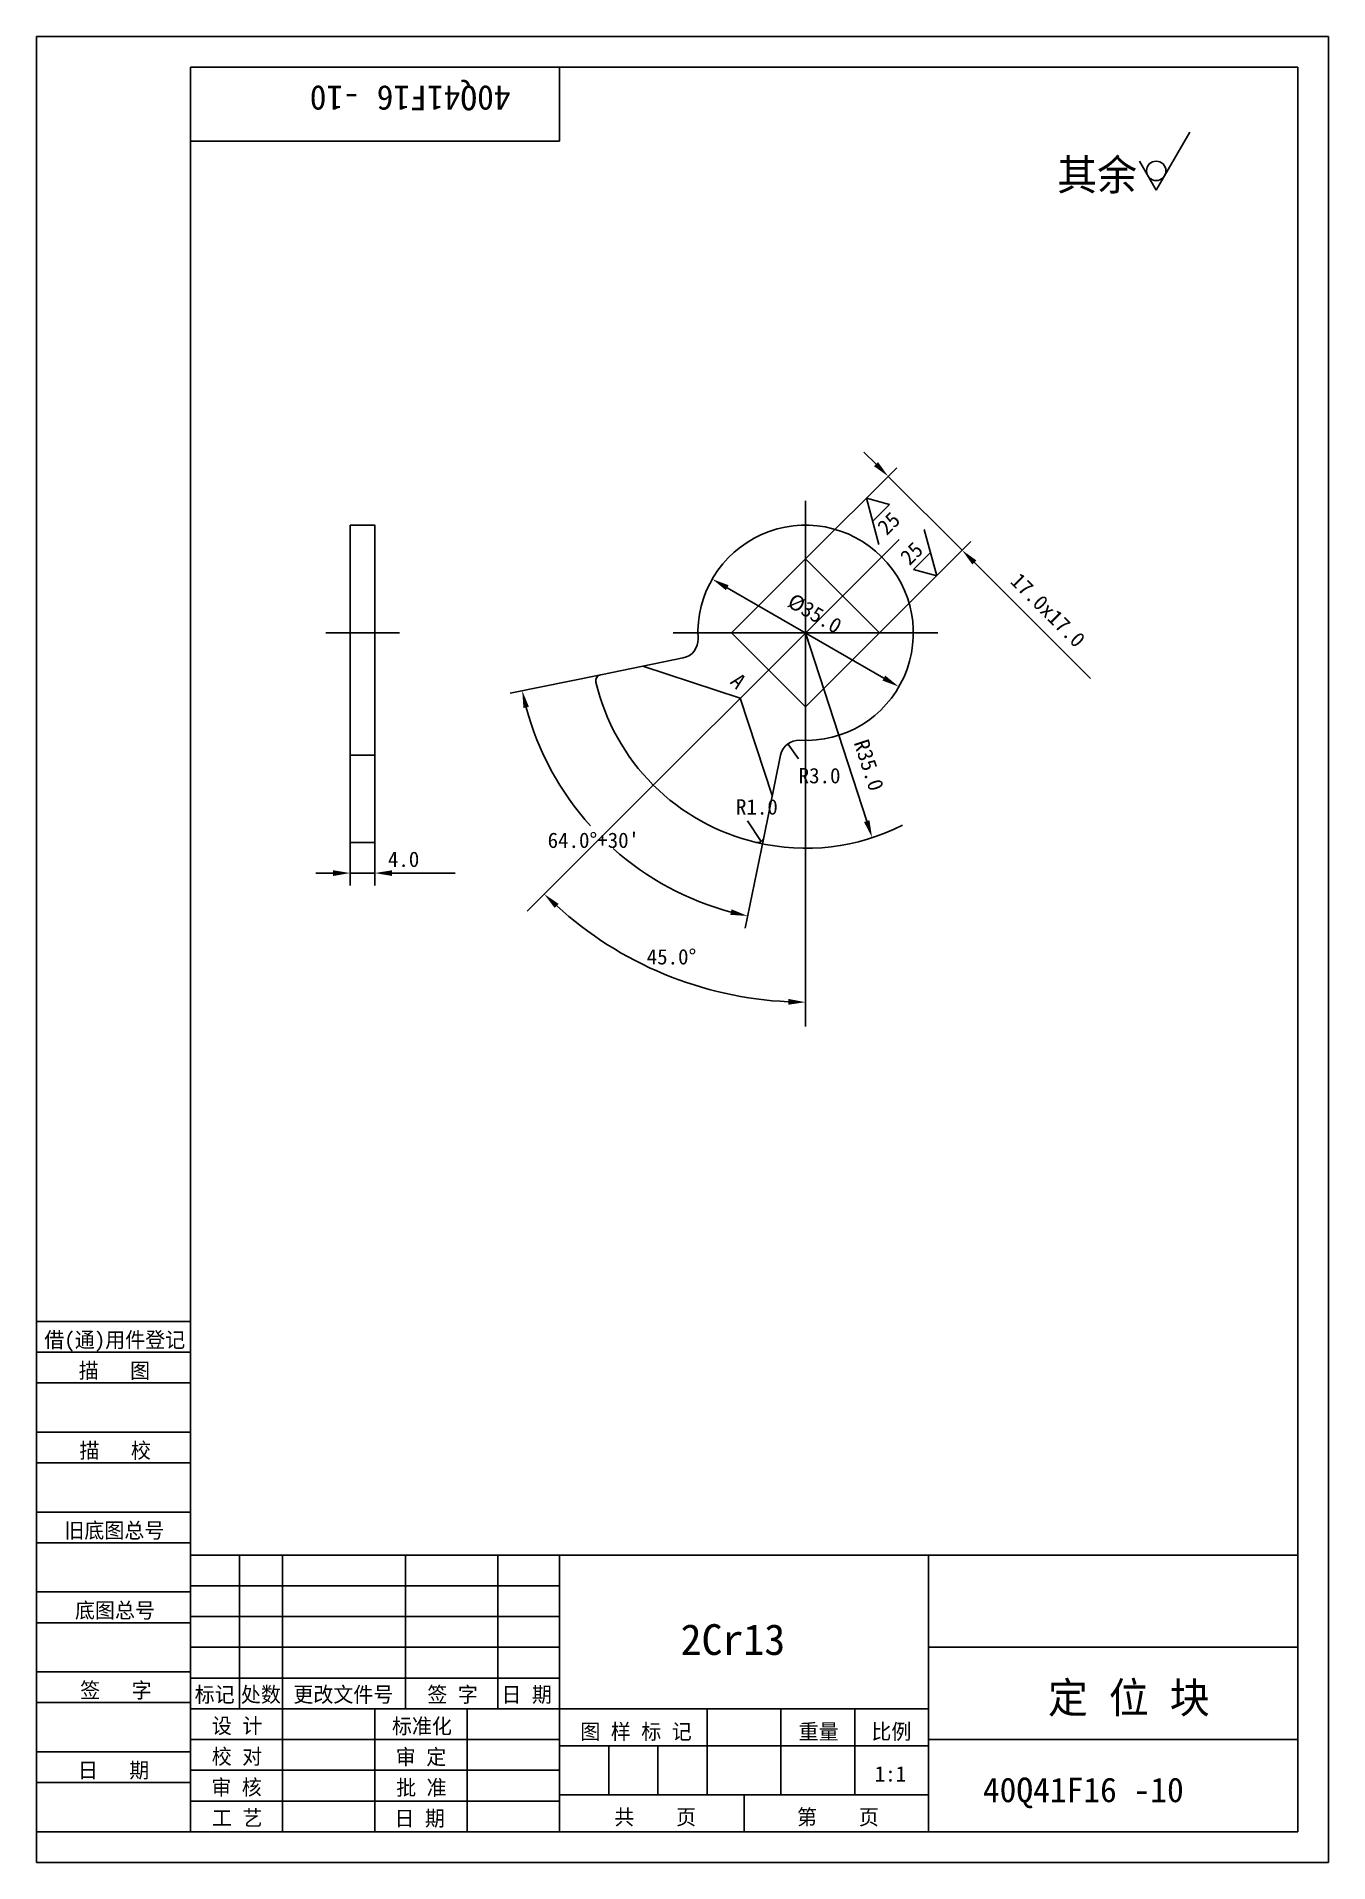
# Model space of a CAD drawing. Header units: metres. Extents: x 0 to 210, y 0 to 297.
import ezdxf

# ---------------------------------------------------------------- set-up
doc = ezdxf.new("R2010")
doc.units = ezdxf.units.M
for name, color, linetype in [('C', 6, 'Continuous'), ('D', 1, 'Continuous'), ('FL', 5, 'Continuous'), ('T', 7, 'Continuous'), ('TL', 4, 'Continuous')]:
    doc.layers.add(name, color=color, linetype=linetype)

# ---------------------------------------------------------------- blocks, each defined once
blk = doc.blocks.new('TUKUN4')
at = {"layer": 'FL'}
for p, q in [((0, 297), (0, 0)), ((210, 297), (0, 297)), ((210, 0), (210, 297)), ((0, 78), (25, 78)), ((0, 70), (25, 70)), ((0, 65), (25, 65)), ((0, 57), (25, 57)), ((0, 52), (25, 52)), ((33, 25), (33, 50)), ((40, 5), (40, 50)), ((60, 25), (60, 50)), ((75, 25), (75, 50)), ((25, 45), (85, 45)), ((0, 44), (25, 44)), ((0, 39), (25, 39)), ((25, 40), (85, 40)), ((25, 35), (85, 35)), ((0, 31), (25, 31)), ((25, 30), (85, 30)), ((0, 26), (25, 26)), ((70, 5), (70, 25)), ((0, 18), (25, 18)), ((25, 20), (85, 20)), ((25, 15), (85, 15)), ((0, 13), (25, 13)), ((25, 10), (85, 10)), ((0, 0), (210, 0))]:
    blk.add_line(p, q, dxfattribs=at)
at = {"layer": 'TL'}
for p, q in [((25, 5), (25, 292)), ((205, 292), (25, 292)), ((85, 292), (85, 280)), ((205, 5), (205, 292)), ((85, 280), (25, 280)), ((0, 88), (25, 88)), ((0, 83), (25, 83)), ((205, 50), (25, 50)), ((85, 5), (85, 50)), ((145, 5), (145, 50)), ((205, 35), (145, 35)), ((145, 25), (25, 25)), ((55, 5), (55, 25)), ((109, 11), (109, 25)), ((121, 11), (121, 25)), ((133, 11), (133, 25)), ((85, 19), (145, 19)), ((93, 11), (93, 19)), ((101, 11), (101, 19)), ((205, 20), (145, 20)), ((145, 11), (85, 11)), ((115, 5), (115, 11)), ((0, 5), (205, 5))]:
    blk.add_line(p, q, dxfattribs=at)
at = {"layer": 'T'}
for s, p in [('借(通)用件登记', (1.26, 83.76)), ('描   图', (6.86, 78.76)), ('描   校', (6.98, 65.76)), ('旧底图总号', (4.52, 52.76)), ('底图总号', (6.25, 39.76)), ('签   字', (7.1, 26.76)), ('标记', (25.71, 26.07)), ('处数', (33.22, 26.07)), ('更改文件号', (41.75, 26.07)), ('签 字', (63.53, 26.07)), ('日 期', (75.57, 26.07)), ('设 计', (28.5, 20.99)), ('标准化', (57.77, 20.93)), ('图 样 标 记', (88.4, 20.04)), ('重量', (123.88, 20.04)), ('比例', (135.7, 20.04)), ('校 对', (28.48, 15.99)), ('审 定', (58.39, 15.93)), ('日   期', (6.72, 13.76)), ('审 核', (28.41, 10.99)), ('批 准', (58.46, 10.93)), ('共    页', (93.91, 6.13)), ('第    页', (123.62, 6.13)), ('工 艺', (28.52, 5.99)), ('日 期', (58.18, 5.93))]:
    blk.add_text(s, height=2.5, dxfattribs=at).set_placement(p)

msp = doc.modelspace()

# ---------------------------------------------------------------- linework, layer by layer
at = {"layer": 'C'}
for points in [[(125, 221.5), (125, 136)], [(140.2, 215.2), (79.75, 154.75)], [(47, 200), (59, 200)], [(103.5, 200), (146.5, 200)]]:
    msp.add_lwpolyline(points, dxfattribs=at)
at = {"layer": 'D'}
for p, q in [((187.46, 281.46), (182, 272)), ((182, 272), (179.27, 276.73)), ((136.46, 227.44), (134.48, 229.42)), ((125, 212.02), (139.85, 226.87)), ((138.44, 225.46), (150.46, 213.44)), ((136.91, 214.37), (134.89, 221.91)), ((134.89, 221.91), (138.66, 220.9)), ((138.66, 220.9), (135.9, 218.14)), ((144.3, 216.84), (146.32, 209.3)), ((137.02, 200), (151.87, 214.85)), ((142.55, 210.31), (145.31, 213.07)), ((152.44, 211.46), (154.42, 209.48)), ((146.32, 209.3), (142.55, 210.31)), ((154.42, 209.48), (171.33, 192.56)), ((112.27, 207.35), (137.73, 192.65)), ((134.95, 169.38), (125, 200)), ((91.7, 193.2), (76.99, 190.2)), ((118.2, 166.7), (115.2, 151.99)), ((51, 165.93), (51, 158.93)), ((55, 165.93), (55, 158.93)), ((48.2, 160.93), (45.4, 160.93)), ((51, 160.93), (55, 160.93)), ((57.8, 160.93), (60.6, 160.93)), ((60.6, 160.93), (68.02, 160.93))]:
    msp.add_line(p, q, dxfattribs=at)
for points in [[(98.55, 194.6), (114.39, 189.39), (119.6, 173.55)], [(122.14, 181.97), (123.88, 179.53)], [(117.77, 166.06), (115.59, 169.42)]]:
    msp.add_lwpolyline(points, dxfattribs=at)
msp.add_lwpolyline([(117, 165.93, 0.18), (140.77, 168.75, 0.18)], format="xyb", dxfattribs=at)
msp.add_circle((182, 275.15), 1.58, dxfattribs=at)
for radius, start, end in [(47, 194.95, 221.91), (47, 228.27, 255.05), (60.07, 227.67, 267.33)]:
    msp.add_arc((125, 200), radius, start, end, dxfattribs=at)
for points in [[(136.79, 227.77), (136.13, 227.11), (138.44, 225.46)], [(152.77, 211.79), (152.11, 211.13), (150.46, 213.44)], [(112.04, 206.95), (112.5, 207.75), (109.84, 208.75)], [(137.5, 192.25), (137.96, 193.05), (140.16, 191.25)], [(79.14, 187.77), (80.04, 187.98), (78.95, 190.6)], [(134.51, 169.23), (135.39, 169.52), (135.82, 166.71)], [(48.2, 161.39), (48.2, 160.46), (51, 160.93)], [(57.8, 161.39), (57.8, 160.46), (55, 160.93)], [(84.22, 155.25), (84.87, 155.92), (82.52, 157.52)], [(112.98, 155.04), (112.77, 154.14), (115.6, 153.95)], [(122.21, 140.46), (122.19, 139.52), (125, 139.93)]]:
    msp.add_solid(points, dxfattribs=at)
at = {"layer": 'TL'}
msp.add_lwpolyline([(51, 217.5), (55, 217.5), (55, 165.93), (51, 165.93)], close=True, dxfattribs=at)
for points in [[(100.25, 175.25, -0.14), (90.93, 192, -0.42), (91.7, 193.2), (105.13, 195.94, 0.37), (107.53, 199.05, -0.69), (137.37, 212.37, -0.69)], [(100.25, 175.25, 0.14), (117, 165.93, 0.42), (118.2, 166.7), (120.94, 180.13, -0.37), (124.05, 182.53, 0.69), (137.37, 212.37, 0.69)]]:
    msp.add_lwpolyline(points, format="xyb", dxfattribs=at)
for points in [[(112.98, 200), (125, 187.98), (137.02, 200), (125, 212.02), (112.98, 200)], [(51, 180.13), (55, 180.13)]]:
    msp.add_lwpolyline(points, dxfattribs=at)

# ---------------------------------------------------------------- block references
at = {"layer": 'D'}
msp.add_blockref('TUKUN4', (0, 0), dxfattribs=at)

# ---------------------------------------------------------------- texts
for s, height, rotation, p in [('40Q41F16 -10', 4, 180, (77.06, 289)), ('25', 2.5, 45, (138.2, 215.73)), ('25', 2.5, 45, (141.91, 210.85)), ('17.0x17.0', 2.5, 315, (158.12, 208.24)), ('%%C35.0', 2.5, 330, (121.85, 204.42)), ('A', 2.5, 315, (112.6, 191.89)), ('R35.0', 2.5, 288, (132.81, 182.15))]:
    msp.add_text(s, height=height, rotation=rotation, dxfattribs=at).set_placement(p)
for s, height, p in [('其余', 5, (165.89, 272)), ('R3.0', 2.5, (123.88, 175.53)), ('R1.0', 2.5, (113.69, 170.44)), ("64.0%%D+30'", 2.5, (83.08, 165.02)), ('4.0', 2.5, (57.11, 161.93)), ('45.0%%d', 2.5, (99.18, 146.07)), ('2Cr13', 5, (104.69, 33.76)), ('定 位 块', 5, (164.4, 24.3)), ('1:1', 2.5, (136.25, 13.17)), ('40Q41F16 -10', 4, (153.83, 9.81))]:
    msp.add_text(s, height=height, dxfattribs=at).set_placement(p)

doc.saveas('drawing.dxf')
